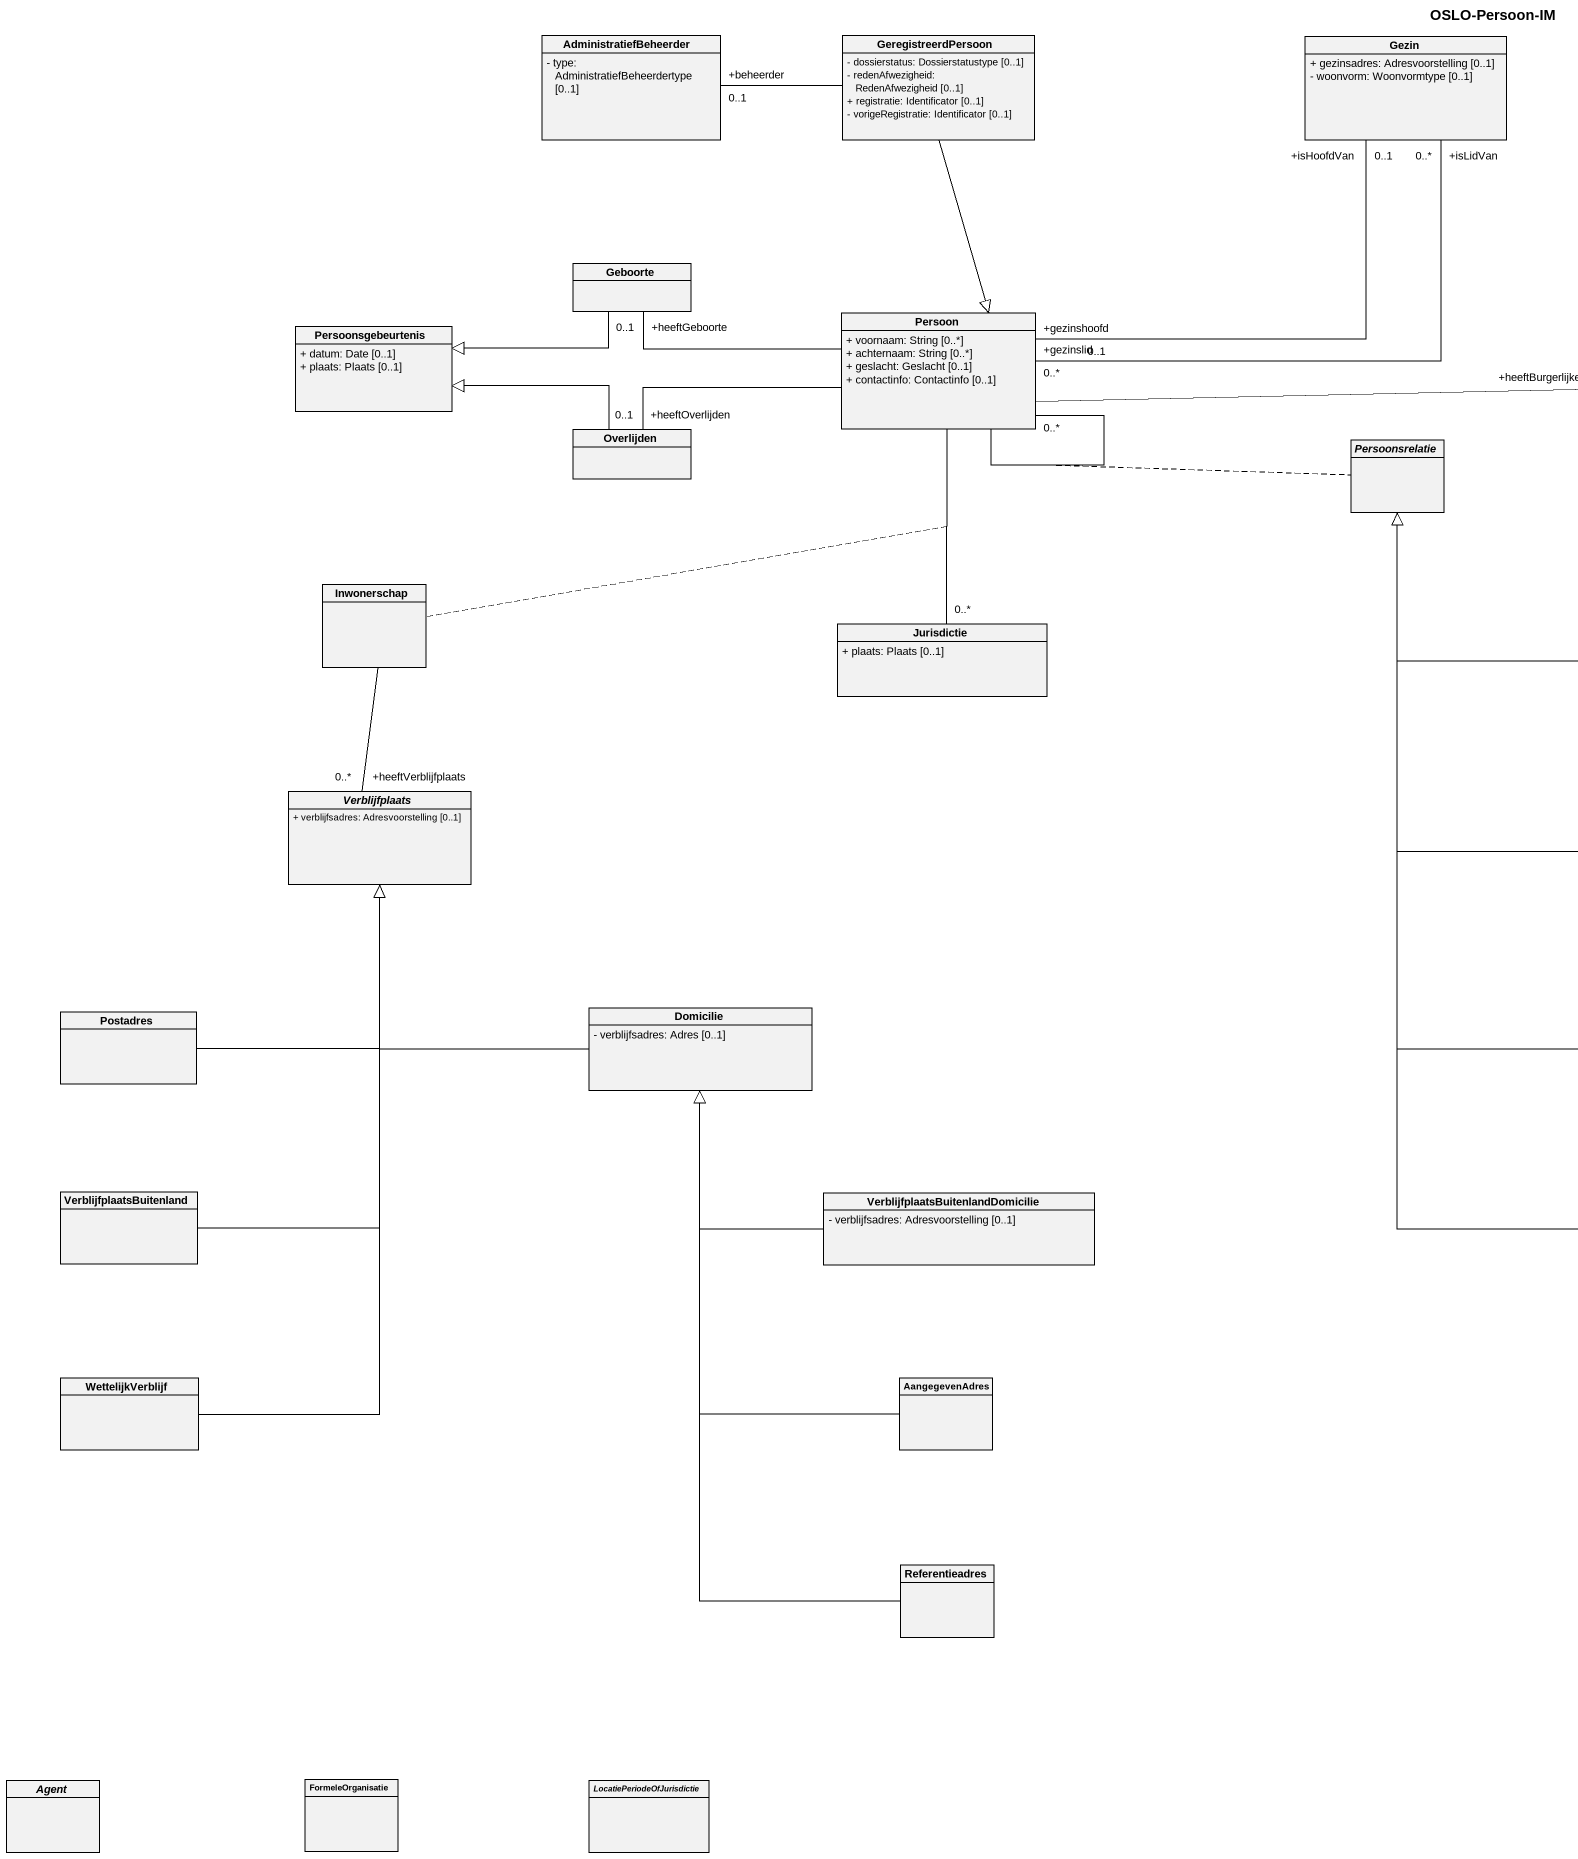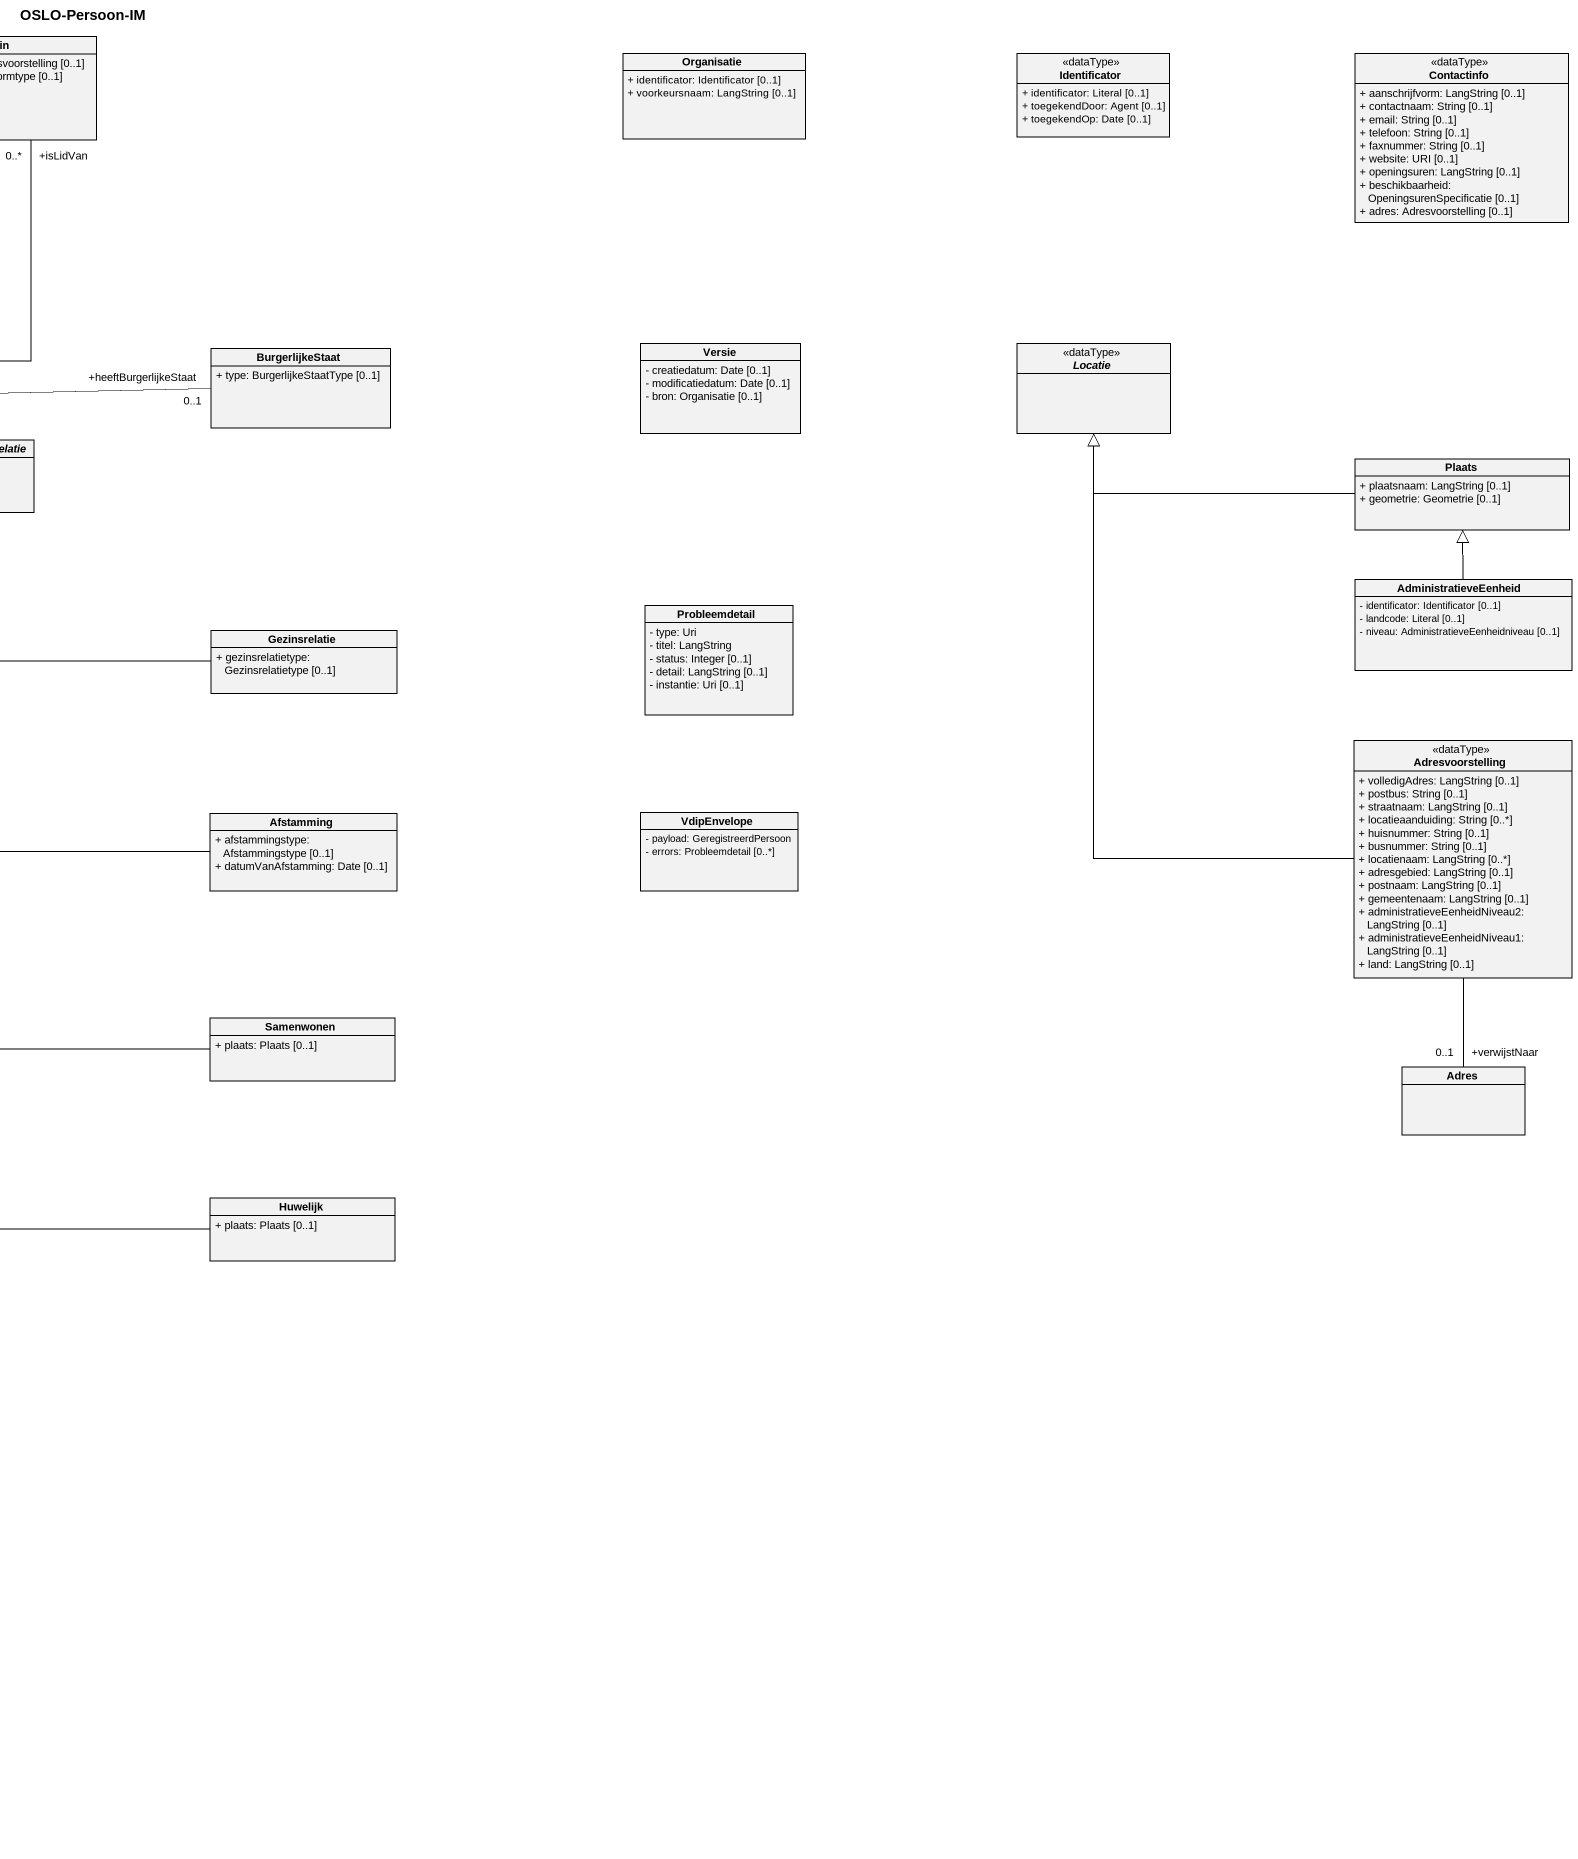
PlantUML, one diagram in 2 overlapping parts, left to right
@startuml
title OSLO-Persoon-IM
hide circle
hide empty members
skinparam classAttributeIconSize 0
class AdministratiefBeheerder {
  - type: AdministratiefBeheerdertype [0..1]
}
class GeregistreerdPersoon {
  - dossierstatus: Dossierstatustype [0..1]
  - redenAfwezigheid: RedenAfwezigheid [0..1]
  + registratie: Identificator [0..1]
  - vorigeRegistratie: Identificator [0..1]
}
class Gezin {
  + gezinsadres: Adresvoorstelling [0..1]
  - woonvorm: Woonvormtype [0..1]
}
class Organisatie {
  + identificator: Identificator [0..1]
  + voorkeursnaam: LangString [0..1]
}
class Identificator <<dataType>> {
  + identificator: Literal [0..1]
  + toegekendDoor: Agent [0..1]
  + toegekendOp: Date [0..1]
}
class Contactinfo <<dataType>> {
  + aanschrijfvorm: LangString [0..1]
  + contactnaam: String [0..1]
  + email: String [0..1]
  + telefoon: String [0..1]
  + faxnummer: String [0..1]
  + website: URI [0..1]
  + openingsuren: LangString [0..1]
  + beschikbaarheid: OpeningsurenSpecificatie [0..1]
  + adres: Adresvoorstelling [0..1]
}
class Geboorte
class Persoon {
  + voornaam: String [0..*]
  + achternaam: String [0..*]
  + geslacht: Geslacht [0..1]
  + contactinfo: Contactinfo [0..1]
}
class Persoonsgebeurtenis {
  + datum: Date [0..1]
  + plaats: Plaats [0..1]
}
class BurgerlijkeStaat {
  + type: BurgerlijkeStaatType [0..1]
}
class Versie {
  - creatiedatum: Date [0..1]
  - modificatiedatum: Date [0..1]
  - bron: Organisatie [0..1]
}
abstract class Locatie <<dataType>>
class Overlijden
abstract class Persoonsrelatie
class Plaats {
  + plaatsnaam: LangString [0..1]
  + geometrie: Geometrie [0..1]
}
class Inwonerschap
class AdministratieveEenheid {
  - identificator: Identificator [0..1]
  - landcode: Literal [0..1]
  - niveau: AdministratieveEenheidniveau [0..1]
}
class Jurisdictie {
  + plaats: Plaats [0..1]
}
class Gezinsrelatie {
  + gezinsrelatietype: Gezinsrelatietype [0..1]
}
class Probleemdetail {
  - type: Uri
  - titel: LangString
  - status: Integer [0..1]
  - detail: LangString [0..1]
  - instantie: Uri [0..1]
}
class Adresvoorstelling <<dataType>> {
  + volledigAdres: LangString [0..1]
  + postbus: String [0..1]
  + straatnaam: LangString [0..1]
  + locatieaanduiding: String [0..*]
  + huisnummer: String [0..1]
  + busnummer: String [0..1]
  + locatienaam: LangString [0..*]
  + adresgebied: LangString [0..1]
  + postnaam: LangString [0..1]
  + gemeentenaam: LangString [0..1]
  + administratieveEenheidNiveau2: LangString [0..1]
  + administratieveEenheidNiveau1: LangString [0..1]
  + land: LangString [0..1]
}
abstract class Verblijfplaats {
  + verblijfsadres: Adresvoorstelling [0..1]
}
class Afstamming {
  + afstammingstype: Afstammingstype [0..1]
  + datumVanAfstamming: Date [0..1]
}
class VdipEnvelope {
  - payload: GeregistreerdPersoon
  - errors: Probleemdetail [0..*]
}
class Postadres
class Domicilie {
  - verblijfsadres: Adres [0..1]
}
class Samenwonen {
  + plaats: Plaats [0..1]
}
class Adres
class VerblijfplaatsBuitenland
class "VerblijfplaatsBuitenlandDomicilie" as VerblijfplaatsBuitenlandDomi {
  - verblijfsadres: Adresvoorstelling [0..1]
}
class Huwelijk {
  + plaats: Plaats [0..1]
}
class WettelijkVerblijf
class AangegevenAdres
class Referentieadres
abstract class "Agent" as Agent_
class FormeleOrganisatie
abstract class LocatiePeriodeOfJurisdictie
GeregistreerdPersoon -left- "+beheerder\n0..1" AdministratiefBeheerder
GeregistreerdPersoon --|> Persoon
Geboorte -left-|> Persoonsgebeurtenis
Persoon "+gezinslid\n0..*" -up- "+isLidVan\n0..*" Gezin
Persoon "+gezinshoofd\n0..1" -up- "+isHoofdVan\n0..1" Gezin
Persoon -left- "+heeftGeboorte\n0..1" Geboorte
Persoon -- "0..*" Persoon
(Persoon, Persoon) .. Persoonsrelatie
Persoon -right- "+heeftBurgerlijkeStaat\n0..1" BurgerlijkeStaat
Persoon -left- "+heeftOverlijden\n0..1" Overlijden
Persoon -- "0..*" Jurisdictie
(Persoon, Jurisdictie) .. Inwonerschap
Overlijden -left-|> Persoonsgebeurtenis
Plaats -left-|> Locatie
Inwonerschap -- "+heeftVerblijfplaats\n0..*" Verblijfplaats
AdministratieveEenheid -up-|> Plaats
Gezinsrelatie -left-|> Persoonsrelatie
Adresvoorstelling -up-|> Locatie
Adresvoorstelling -- "+verwijstNaar\n0..1" Adres
Afstamming -up-|> Persoonsrelatie
Postadres -up-|> Verblijfplaats
Domicilie -up-|> Verblijfplaats
Samenwonen -up-|> Persoonsrelatie
VerblijfplaatsBuitenland -up-|> Verblijfplaats
VerblijfplaatsBuitenlandDomi -up-|> Domicilie
Huwelijk -up-|> Persoonsrelatie
WettelijkVerblijf -up-|> Verblijfplaats
AangegevenAdres -up-|> Domicilie
Referentieadres -up-|> Domicilie
@enduml
